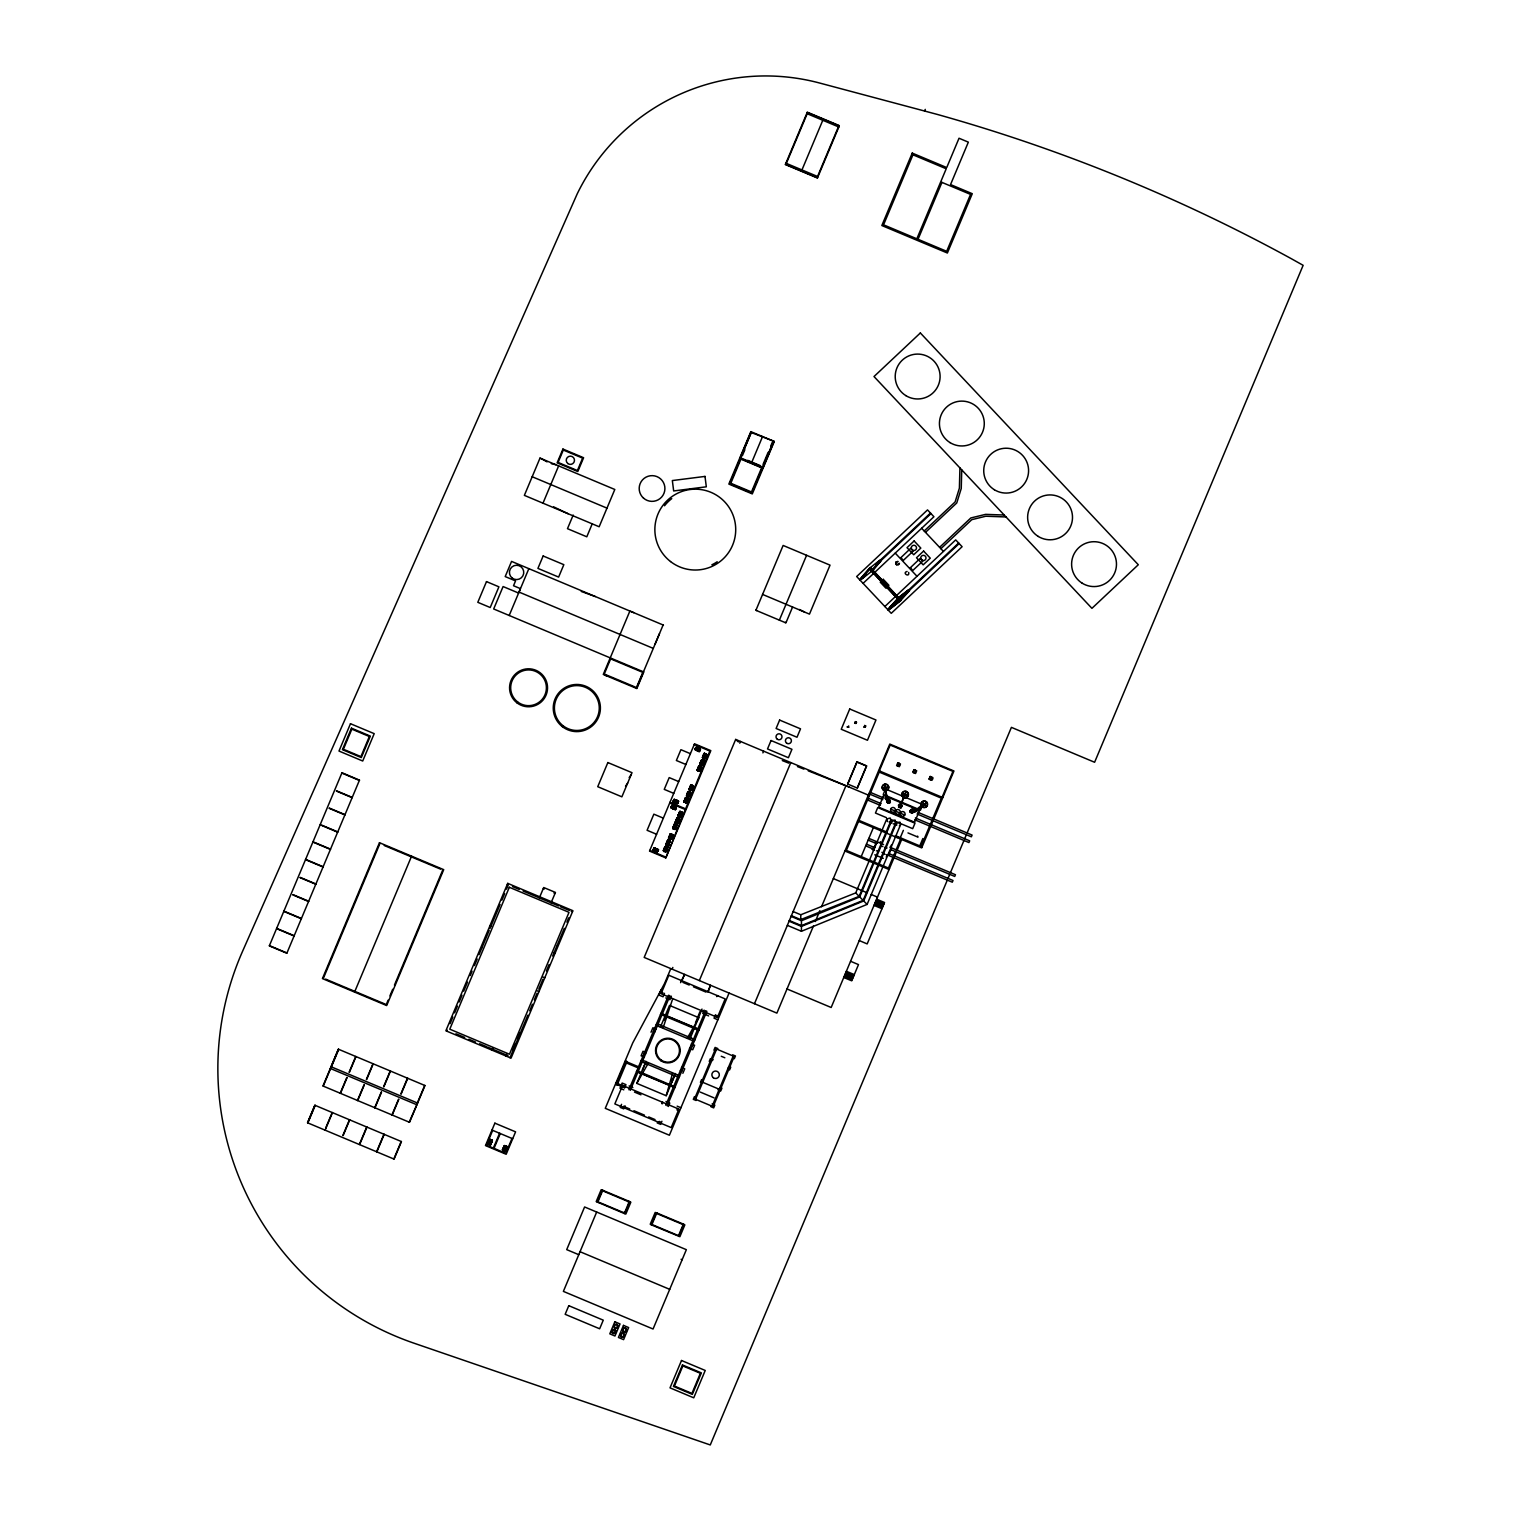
<?xml version="1.0" encoding="UTF-8"?>
<svg xmlns="http://www.w3.org/2000/svg" width="1521" height="1521" viewBox="0 0 1521 1521"><rect width="100%" height="100%" fill="white"/><g stroke="black" fill="none" stroke-linecap="round" stroke-linejoin="round"><path stroke-width="1.5" d="M489.591 1141.415C486.017 1142.613 494.534 1142.499 490.085 1143.507C485.389 1143.697 491.169 1144.077 488.906 1144.324M491.169 1143.697L488.317 1142.499M488.83 1144.096C489.439 1140.997 493.203 1139.99 491.397 1140.769M492.367 1140.446C486.34 1139.172 492.823 1144.134 490.028 1144.895M489.211 1144.553L488.754 1142.024M491.074 1139.742C486.264 1138.488 496.359 1143.317 489.097 1140.674M489.781 1144.495L490.77 1144.267M490.028 1141.244L491.036 1141.073L490.104 1141.472M490.104 1140.845L489.078 1140.921L490.028 1140.541M490.427 1140.294L491.454 1140.123L490.503 1140.522M492.024 1140.142C491.758 1141.872 488.412 1142.651 491.967 1141.796M490.503 1139.894L489.477 1139.97L490.427 1139.571M489.553 1139.571L492.329 1140.921M502.538 1150.047C501.55 1148.754 506.227 1150.637 504.44 1150.846M506.968 1146.568L506.037 1147.043C508.66 1143.963 499.458 1149.762 504.345 1147.937C510.828 1145.408 500.941 1153.412 505.162 1150.123M506.341 1148.165C500.162 1148.355 506.816 1147.918 505.752 1149.439M503.736 1147.195L506.873 1146.435M504.573 1146.587L504.611 1145.446L502.71 1150.218M505.39 1150.694L502.481 1149.667M504.288 1148.545L506.17 1148.488M505.961 1146.815L504.078 1145.845L506.93 1147.043L506.037 1146.492M658.08 850.543C655.722 853.566 651.71 848.3 655.627 848.395M654.752 848.129L653.517 850.752L654.562 849.25M654.905 851.228L656.273 850.201L653.441 849.022M654.867 851.152C654.144 848.756 661.388 850.03 656.635 849.65M655.893 851.703L656.901 851.494L655.893 851M657.243 851.152L655.741 848.699M655.836 851.551L656.292 850.049L656.996 850.923M657.966 849.421L658.194 850.429L655.741 849.402M653.365 849.155L657.224 850.6M653.84 848.053L658.27 850.41L657.813 849.498M658.593 849.973L657.585 850.049L658.517 849.669M666.179 851.608C670.761 845.562 661.008 852.996 664.297 851.266M664.221 850.961C663.802 849.345 664.886 848.452 666.046 849.764L665.571 851.893M667.776 847.786C660.19 848.889 669.145 843.965 666.369 848.585M664.62 850.087L666.597 850.334L665.59 850.562M664.867 846.836C666.882 848.737 664.297 849.726 666.046 848.984M665.361 851.798L663.289 850.486M665.418 848.186L666.445 848.034L665.495 848.414M665.818 847.235L666.844 847.064L665.894 847.463M668.746 845.334L667.776 845.638C670.59 845.524 663.308 844.839 667.244 843.661C670.533 840.847 666.084 847.102 668.898 844.858M666.997 845.41C664.886 843.547 668.67 842.425 666.635 842.862M666.597 842.71C673.48 843.395 667.472 836.759 666.046 845.011L668.194 840.314M667.073 841.988C671.464 840.676 668.67 846.741 667.396 841.208L667.795 842.159M667.016 841.835L667.966 840.238M668.67 845.106C669.734 843.642 666.654 842.748 667.472 842.216M672.643 836.17C666.825 835.124 676.389 834.173 670.951 837.615C664.259 838.851 677.358 838.584 668.537 837.976M672.016 837.425C667.605 837.558 670.685 835.485 670.856 838.147M671.445 839.022L669.354 835.999L672.187 837.272M669.392 841.816L669.259 840.828L667.149 845.467M671.693 836.303L672.586 835.77L669.791 834.972M670.837 834.763L670.362 833.85M670.419 838.927L671.445 838.774L670.495 839.174M670.818 837.976L669.335 836.075M673.214 808.963L675.59 809.514L674.335 807.442C668.232 808.545 673.442 805.541 675.039 808.24C669.335 809.001 679.165 806.377 675.476 806.738M671.978 834.345L671.236 835.124L672.985 834.82L672.054 835.276M673.518 808.887C669.525 807.708 673.442 803.354 672.776 808.64M672.548 805.408L671.636 805.769L672.624 805.541M671.617 836.075L671.141 835.124M673.537 805.864L672.586 806.168L673.613 806.092M672.738 808.488L672.814 808.012M673.043 801.358L677.796 803.354L675.742 800.807L673.081 801.966L674.678 799.4M673.632 828.717C674.621 829.953 671.845 825.789 676.256 825.618C678.974 826.854 672.035 823.184 676.256 825.447M673.48 826.74C676.769 828.089 675.343 829.173 673.48 826.245C675.59 823.07 678.499 829.991 673.48 826.169C681.142 828.375 670.799 824.667 675.628 826.644M672.985 805.636L674.487 806.967M673.366 800.73C677.016 798.088 681.313 804.647 673.974 801.51C674.735 802.213 678.119 799.685 677.644 801.605M670.837 807.518L675.552 809.571L673.879 808.45M673.917 802.08L678.195 802.156M676.085 827.576L674.316 824.192L677.092 824.857M674.564 806.586L672.605 806.016M674.944 801.586L675.343 799.628L674.297 802.537L674.792 799.685M675.02 827.443L673.157 826.968C676.313 828.907 676.218 829.325 674.031 827.766M674.278 824.268L677.13 825.466L674.354 824.116M678.138 823.089C670.856 821.321 683.347 823.45 675.229 822.043M671.712 805.465L675.514 806.986L675.989 808.564M675.343 801.13L674.202 801.073L675.324 800.959M675.609 829.04L674.525 828.926L675.362 829.439M677.263 822.081C672.548 819.743 681.598 821.511 678.385 820.37M674.887 802.556L678.195 802.404M677.111 822.12L675.609 821.34M678.271 819.382L676.408 819.268L678.385 819.667M677.834 819.192L679.336 819.99L677.054 817.918L679.735 819.116L676.826 818.222M677.796 803.354L675.894 803.107L676.845 802.803M677.111 822.994L678.138 822.842L677.187 823.241M677.187 822.614L676.18 822.69L677.111 822.291M677.548 822.215L678.86 821.34M677.586 821.663L677.51 821.967M677.529 801.263L678.518 801.054L677.016 800.426M677.644 800.978L676.636 801.054L677.567 800.654M676.883 818.089L679.735 819.268M680.781 816.758C678.1 817.423 679.031 813.868 678.005 815.427M678.271 820.047L679.659 819.42M678.708 819.192L679.735 819.039L678.784 819.42M680.077 816.929C684.013 812.328 677.073 817.499 679.83 816.53M680.21 816.986L681.18 815.275C686.579 811.32 675.419 813.792 680.191 814.8M681.256 811.853L679.126 816.53C684.279 812.404 676.978 810.256 680.628 814.629M679.678 814.229L680.686 814.077L679.754 814.457M680.838 816.625L677.929 815.579M680.077 813.279L682.035 813.526L681.047 813.754M680.153 812.879L679.126 812.955L680.077 812.575M686.922 798.905C684.051 795.882 690.135 798.202 686.598 799.685C682.625 800.027 686.085 801.757 683.823 801.681C690.401 797.822 685.762 800.768 686.142 801.605M685.134 800.35L686.446 797.707M685.61 800.331L685.268 798.335L688.31 798.829M687.112 801.282C683.766 800.94 687.796 805.046 685.249 800.654M685.572 800.179L686.484 799.799M686.37 797.555L685.458 797.631M687.511 800.73L684.64 799.609M686.37 798.259L687.397 798.107L686.446 798.487M689.279 796.358L688.329 796.681C688.272 797.08 685.268 793.696 690.078 794.551C689.165 796.11 686.484 794.856 687.739 792.346C690.249 789.969 692.055 796.472 687.568 792.631L688.576 792.631L687.625 793.011M689.374 795.939C683.651 795.654 691.751 795.692 687.948 794.608M687.91 799.381L685.039 798.658M688.424 795.521C684.222 791.49 693.481 794.665 688.576 792.878M687.568 792.859C686.808 789.684 694.298 794.513 687.967 791.681L690.572 793.068M688.5 793.106L690.078 794.456M687.72 795.179L689.165 796.072M691.884 790.274C686.332 787.498 692.036 791.243 691.694 788.505C695.211 788.429 688.975 787.707 690.496 788.848L691.447 788.543M691.333 788.239L689.488 788.068M691.846 787.175L691.618 786.167C691.428 788.6 690.021 786.642 690.382 785.939C693.671 786.224 694.831 787.479 690.344 785.996M692.568 785.463L691.694 785.996C690.838 784.646 692.093 785.444 692.606 786.319M689.888 787.346L693.196 787.194M691.808 788.22L691.846 787.593M696.029 749.473C693.538 747.933 699.755 745.632 698.652 751.241M696.504 750.404L695.249 748.446M700.44 749.416L695.705 747.343C706.923 748.351 691.485 751.013 700.04 750.366M700.363 769.721C702.379 767.154 697.359 772.117 697.245 769.664C699.527 771.413 702.265 770.158 697.15 769.797M695.477 748.123C696.675 750.043 702.702 753.047 695.306 748.294M700.763 768.77C701.732 762.268 695.572 770.367 699.964 771.071M697.683 750.747L698.709 750.594L697.759 750.994M697.759 750.366L696.751 750.442L697.702 750.043M698.025 770.501L699.033 770.348L698.101 770.729M698.424 769.55L699.375 769.949M698.728 767.763L698.842 766.641L700.23 767.497L699.299 767.877M697.93 747.914L700.344 749.549M701.561 767.249L698.709 766.052M699.223 767.649L698.747 766.698M699.622 766.698L700.63 766.546L699.698 766.926M702.531 764.797L701.58 765.101C704.28 764.911 697.15 764.398 701.01 762.972C700.991 758.142 706.124 764.226 700.42 762.002C702.607 764.911 704.508 761.888 702.721 762.097L703.729 761.945M700.801 764.873C699.337 763.257 700.687 761.812 702.341 762.325C704.394 764.759 698.633 764.873 702.683 764.322M702.702 762.42C698.766 759.835 703.843 762.04 704.128 760.975M698.291 767.078L701.162 768.2L699.622 767.097M704.622 757.363C709.813 754.758 700.401 759.359 703.348 757.116C706.086 757.743 703.767 758.675 704.698 757.686M704.28 757.838L702.835 756.279L706.447 755.386L703.596 754.435L706.428 755.633M702.797 756.336L705.63 757.534C702.018 753.675 703.463 756.355 706.333 755.842M702.702 758.066L703.52 754.663M704.185 757.629L702.721 756.488M705.858 754.739C702.227 752.001 706.961 755.177 706.447 755.386M705.06 756.659C702.645 754.682 708.159 753.579 705.82 754.511M801.434 931.27L801.453 926.403L863.7 900.964L896.42 822.975L899.881 822.081L900.565 824.724L867.122 904.406L801.434 931.27L787.346 925.357M801.453 925.605L801.472 920.737L859.707 896.934L891.591 820.96L895.051 820.047L895.736 822.69L863.129 900.394L801.453 925.605L789.361 920.528M882.883 846.417L881.534 846.417M885.07 787.688L885.792 787.688M900.033 764.588C893.055 768.599 901.972 761.527 898.398 763.409M901.04 804.381C894.348 803.183 903.132 813.013 900.793 804.324M901.649 804.438L899.481 806.073L900.603 806.948C901.383 799.133 900.774 808.697 899.71 805.769M900.793 804.571L902.01 805.769L901.192 807.708M904.691 794.57L905.641 794.437M905.565 794.57L904.615 794.437M800.73 919.616L800.768 914.767L855.734 892.903L886.762 818.925L890.222 818.032L890.907 820.675L859.137 896.363L800.73 919.616L791.395 915.699M900.736 557.789L910.718 548.301L913.284 551.02L903.303 560.412L901.231 557.979M910.204 567.865L920.205 558.378L922.772 561.116L912.771 570.508L910.718 568.055M885.26 797.955C887.656 798.24 884.69 799.19 890.336 802.232C890.279 795.616 882.883 802.841 889.405 803.145M888.53 803.259C884.709 799.381 891.154 801.434 887.465 800.787M889.082 800.921L889.177 802.213L887.504 802.442M888.207 802.023L889.861 801.111L888.435 799.209M959.922 467.917L959.39 488.165L955.112 501.949L924.217 530.981M961.728 469.856L961.253 488.469L956.747 502.976L925.509 532.35M672.301 1078.313L671.807 1082.344L675.324 1073.522M506.588 1147.842L503.736 1146.644M677.606 819.268C679.184 821.321 674.487 818.678 676.598 821.017M698.519 766.774C697.074 767.953 699.698 769.094 699.47 767.173M885.792 847.862L887.047 847.958M488.26 1144.153L490.104 1139.343M490.18 1144.952L492.158 1140.218M502.862 1150.275L503.375 1149.439M503.812 1150.675L505.713 1149.192M504.04 1150.675L505.162 1148.013L504.231 1148.393M504.858 1147.766L505.656 1145.864L504.801 1146.929L506.132 1148.412M504.763 1151.074L506.759 1146.321L504.611 1151.017M653.346 850.733L654.391 847.824M656.216 851.931L657.604 849.345M657.414 851.342L657.167 852.33L658.213 849.421L657.547 851.399M671.464 807.138L671.217 808.145L672.415 805.293L671.617 807.195M673.138 806.814L672.168 808.545L673.214 805.636L672.7 807.708M675.837 806.833C677.663 809.666 672.415 804.172 673.138 808.944L674.316 806.092L673.765 807.993M663.669 851.095L665.514 846.284M675.267 802.936L676.446 800.084M674.088 809.343L674.887 807.442M675.115 802.879L676.313 800.027M676.864 800.483L676.218 803.335L676.218 801.928M664.62 851.494L665.59 849.783L664.696 850.315M675.818 808.735L675.039 809.742L675.685 806.89M676.845 802.385L677.263 800.426L676.731 802.499M665.266 849.536L666.464 846.684M675.438 808.811L676.085 806.833L675.685 808.792M668.917 838.603L670.761 833.793M666.578 850.258L667.415 847.083M668.917 840.638L668.803 841.721L670.21 841.227M669.867 839.003L671.864 834.249M669.943 841.056L667.947 845.809L670.096 841.113M671.712 834.192L669.715 838.946M674.83 826.188L673.138 828.717L673.328 826.797M670.818 839.402L672.814 834.649M673.309 828.698L674.906 823.888L672.985 828.679M672.662 834.592L670.666 839.345M674.012 829.097L675.856 824.287M675.59 822.671L677.434 817.861M675.457 822.595L677.586 817.918M675.134 829.515L676.826 824.686M676.56 823.07L677.986 820.618M680.153 811.377L678.157 816.131L680.305 811.454M695.477 749.016L695.23 750.024L696.409 747.172L695.61 749.073M677.51 823.469L679.507 818.716L677.358 823.412M696.181 750.423L697.15 748.693L699.109 749.644M697.226 747.514L696.314 749.302M680.819 816.302L682.073 812.176L682.016 813.431M684.222 802.137L686.199 797.384L684.07 802.08M697.778 747.971L697.131 750.823L698.177 747.914L697.778 749.872M685.172 802.537L687.15 797.784L685.325 802.556M686.751 796.11L688.595 791.3M698.728 749.264L698.082 751.222L699.28 748.37L698.88 749.321M686.123 802.936L687.967 798.126M687.701 796.51L688.747 793.601L690.401 793.106M689.45 789.627L691.066 784.817M686.712 802.251L685.8 802.708L688.119 798.183M699.033 751.621L700.23 748.769M689.545 791.7L688.747 794.608M690.648 786.794L691.314 784.817M698.88 751.564L700.078 748.712M688.652 796.909L689.697 794M690.42 790.026L692.397 785.292L690.192 789.931M689.85 794.057L690.496 792.099M691.371 790.445L693.215 785.616L691.599 790.445M697.455 770.577L699.299 765.747L697.321 770.501M698.405 770.976L700.401 766.223L698.272 770.9M700.63 762.572L700.002 764.531L701.922 759.74L700.782 762.648M699.375 771.375L701.162 768.2M700.953 764.93L703.139 760.424M700.021 769.417L700.687 767.383L700.953 768.447M702.151 761.07L701.029 763.751L703.101 760.348M701.162 767.82L701.219 766.546M704.546 753.256L702.55 758.009M702.93 763.77L701.903 765.329L702.55 762.477M703.653 758.466L705.497 753.655L704.052 757.515M702.417 764.493L703.748 760.519M702.322 757.439L705.079 758.751L706.466 754.055L705.041 756.583M909.843 810.902C914.577 805.427 914.558 816.796 909.843 811.339C910.052 809.077 919.882 810.94 915.319 811.263C914.729 810.541 915.908 809.59 916.46 810.37M912.163 811.396C909.805 813.184 911.25 807.537 913.437 809.704M913.056 811.777L911.859 810.617L912.999 811.492M899.652 805.693L900.337 804.077M612.088 1330.761L614.066 1333.328L615.302 1330.343M886.762 818.925L887.465 821.568M891.591 820.96L891.876 823.184M896.42 822.975L896.706 825.219M663.156 1027.702L672.548 999.202M646.026 1061.392L636.805 1083.37L666.198 1095.709L672.567 1073.408M503.679 1146.796L505.067 1147.88M505.181 1148.545L506.113 1148.944L503.28 1147.747L505.238 1148.412M655.855 851.247L653.954 850.429M674.164 807.366L673.1 807.423L675.115 808.012M673.727 808.64L671.826 807.841M676.027 808.488L674.107 807.765M666.997 849.612L664.088 848.566M668.422 840.885L670.324 841.683M668.118 844.288L666.217 843.49M667.472 840.486L669.373 841.284L667.415 840.638M675.571 829.192L672.909 828.641M681.028 815.085L680.609 816.055M686.751 802.556L683.842 801.51M681.978 812.176L681.655 813.127M689.07 794.608L688.424 793.62M685.8 801.928L684.602 802.08L686.503 802.004M690.059 789.722L689.089 789.019M691.275 786.395L693.12 787.346M690.078 794.627L687.169 793.582M689.545 787.916L692.397 789.095M702.93 763.998L700.021 762.953M699.793 768.846L701.124 767.744M704.489 754.986L703.596 754.967M701.922 763.751L702.854 763.618M701.751 759.701L704.052 761.299L702.17 760.5M701.999 1009.069L689.831 1039.394M708.159 991.749L710.478 985.247L707.835 991.863M689.393 1038.216L693.785 1027.169M695.534 1022.758L699.926 1011.731M285.035 911.916L283.819 911.402M359.507 780.083L286.842 953.249L269.312 945.891L341.978 772.725L359.469 780.159M541.039 458.524L547.066 461.871M323.422 978.193L379.87 843.661M555.792 464.723L551.286 463.639M562.941 449.056L557.123 462.84L577.809 471.529L583.608 457.726L562.903 449.037M542.978 503.204L558.625 465.901M509.193 615.492L528.852 568.645M354.564 992.072L411.583 856.171M314.885 1105.254L307.527 1122.783L394.11 1159.116L401.449 1141.587L314.885 1105.254L307.603 1122.821M338.403 1049.205L322.965 1085.994L409.548 1122.308L424.986 1085.538L338.403 1049.205L331.122 1066.772L417.629 1103.067M323.251 1086.108L330.608 1068.579M307.869 1122.935L315.227 1105.406M331.388 1066.886L338.746 1049.357M568.074 513.718L553.625 506.854M573.189 515.068L567.485 528.681L586.802 536.799L592.22 523.851M340.21 1093.219L346.807 1077.533M325.608 1128.221L332.186 1112.535M340.495 1093.333L347.073 1077.648M349.127 1072.172L355.724 1056.487M325.133 1130.141L325.646 1128.924M325.893 1128.335L332.472 1112.65M349.412 1072.286L355.99 1056.601M388.121 1000.191L386.277 1004.563L325.589 979.106M389.908 995.913L392.703 989.258M394.452 985.095L442.725 870.05M357.454 1100.463L364.051 1084.777M342.852 1135.465L349.45 1119.76M357.739 1100.577L364.318 1084.891M366.371 1079.416L372.968 1063.711M343.138 1135.579L349.716 1119.874M366.656 1079.53L373.234 1063.825M374.717 1107.706L381.296 1092.002M359.355 1144.495L359.85 1143.279M360.097 1142.689L366.694 1127.004M374.984 1107.82L381.562 1092.116M383.634 1086.64L390.213 1070.955M360.382 1142.803L366.96 1127.118M383.9 1086.755L390.479 1071.069M595.357 596.555L581.269 591.46M785.901 164.458L807.632 112.649M391.962 1114.931L398.54 1099.246M376.6 1151.739L377.113 1150.484M377.341 1149.933L383.938 1134.248M392.228 1115.045L398.825 1099.36M400.879 1093.884L407.457 1078.199M376.866 1151.853L384.205 1134.362M401.145 1093.998L407.742 1078.313M801.396 171.284L823.355 118.923M446.889 1031.219L447.326 1030.192M450.064 1023.69L452.84 1017.074M454.608 1012.834L457.422 1006.161M459.171 1001.978L462.004 995.228M463.715 991.141L467.498 982.129M470.255 975.569L472.08 971.197M474.438 965.569L477.195 959.029M479.02 954.656L481.777 948.115M481.929 947.754L489.211 930.396M490.009 928.475L500.086 904.482M501.911 900.109L504.668 893.568M506.493 889.196L508.318 884.842L507.292 884.404M393.825 1159.002L401.183 1141.472M409.206 1122.175L416.83 1104.759L330.323 1068.464M417.343 1102.953L424.701 1085.424M629.884 611.043L603.286 674.449L636.843 688.538L643.801 671.978L493.679 608.97L503.09 586.555L518.604 593.057M630.949 611.48L633.706 612.64M604.636 675.02L607.411 676.18M817.1 177.558L838.851 125.749M539.366 897.865L543.719 887.523L555.45 892.428L551.096 902.79M636.5 688.386L663.118 624.979M739.928 458.391L751.146 431.679M740.309 458.391L751.393 431.945M492.082 1050.193L492.804 1048.463M751.241 432.61L729.814 483.678L751.887 492.937L773.314 441.889M742.343 455.73L744.891 449.703M751.393 463.202L762.591 436.489M505.885 1055.973L506.607 1054.243M512.9 1050.041L515.638 1043.539M517.444 1039.204L520.182 1032.702M510.01 1057.722L527.863 1015.172M529.707 1010.8L532.445 1004.24M534.289 999.886L537.046 993.327M538.776 989.163L542.921 979.315M546.419 970.949L549.1 964.561M552.674 956.044L556.876 946.043M557.142 945.397L564.291 928.361M566.896 922.163L568.721 917.828M625.53 786.205L627.679 783.03M629.162 777.573L631.291 774.417M763.048 464.418L768.105 452.345M770.653 446.299L772.326 442.288M762.591 467.746L773.676 441.299M773.98 441.432L762.839 468.012L739.986 458.258M492.69 1130.35L486.454 1145.18L493.355 1148.089L499.572 1133.259M924.578 111.014L925.262 109.379M500.276 1133.544L494.04 1148.374L505.771 1153.298L511.988 1138.468M756.602 610.586L756.203 609.617M665.799 857.901L710.82 750.633L694.546 743.807L649.524 851.076L665.799 857.901L685.287 809.533L669.696 802.993M779.36 620.15L806.586 555.298M868.358 795.122L735.67 739.434L644.182 957.431L776.889 1013.119L813.469 925.909M785.235 622.602L786.205 622.203M792.574 607.031L785.92 622.888L755.918 610.301L783.125 545.45L830.029 565.147L809.476 614.123L762.572 594.426M739.776 743.18L740.499 741.449M804.476 612.012L799.457 609.503M617.241 1084.663L626.804 1061.886M661.084 989.867L658.916 995.038L663.042 996.787L664.487 993.327M670.818 968.592L664.62 983.365L632.736 1042.912L605.282 1108.334L669.392 1135.236L729.072 993.042M672.13 969.143L672.852 967.432M762.896 752.876L763.618 751.146M623.952 1086.051L623.382 1087.439L621.994 1086.85M624.523 1088.123L625.968 1084.663L622.165 1083.066L619.998 1088.237L623.8 1089.835M651.007 1032.246L652.889 1027.759L656.102 1029.109M621.576 1104.322L620.264 1107.421L623.724 1108.866L625.017 1105.767M628.895 1089.758L668.556 995.247L669.943 995.818L630.283 1090.329M622.945 1107.326L623.382 1106.299L629.713 1108.961M671.388 996.217L669.943 999.677L665.799 997.928M660.437 1027.074L669.525 1005.419L698.919 1017.739L687.454 1037.911M680.762 981.501L681.199 980.456M597.183 1202.141L602.259 1190.068L629.846 1201.647L624.789 1213.72L596.213 1201.571L601.156 1189.764L602.202 1190.202M598.228 1202.579L597.62 1201.096M603.286 1190.506L601.822 1191.095M596.669 1212.047L563.378 1291.386L653.06 1329.012L686.351 1249.673L584.596 1206.971L566.706 1249.635L578.779 1254.692M699.337 980.57L790.806 762.572M661.92 1103.6L662.491 1102.231M662.281 1103.752L662.871 1102.383M666.198 1095.709L675.419 1073.731M704.109 1010.096L702.721 1013.423L708.653 1015.914M658.821 1122.384L659.258 1121.357M665.818 1105.235L705.478 1010.724L706.847 1011.313L667.187 1105.824M659.848 1122.821L660.285 1121.795M661.92 1121.262L660.627 1124.361L657.167 1122.916M668.327 1106.489L669.772 1103.048L665.97 1101.451M623.743 1213.283L624.18 1212.256M628.382 1202.236L628.819 1201.21M682.853 1073.294L684.735 1068.826L681.522 1067.457M717.075 995.514L716.638 996.559L718.121 995.951M715.497 1014.735L714.052 1018.176L717.855 1019.773M677.548 1108.543L676.978 1109.931L678.366 1110.501M716.068 1016.788L716.638 1015.42L718.026 1015.99M848.015 727L848.68 725.916M694.47 1096.584L693.31 1099.341L696.067 1100.501M700.44 1082.363L701.599 1079.606M709.242 1061.392L710.402 1058.635L713.159 1059.795M713.938 1050.193L715.098 1047.418L717.855 1048.577M695.572 1099.265L716.638 1049.091M855.41 723.236L855.962 721.943M678.803 1236.383L683.861 1224.31L656.273 1212.731L651.216 1224.804L679.887 1236.687L684.849 1224.88L683.804 1224.443M652.243 1225.242L651.634 1223.778M657.3 1213.169L655.836 1213.777M864.669 727.133L865.221 725.821M754.473 1003.708L845.942 785.711M712.132 1106.223L733.198 1056.03M847.843 783.904L857.007 762.059L866.457 766.014L857.274 787.859M721.943 1088.142L720.783 1090.899L718.026 1089.758M729.586 1069.928L730.745 1067.172M734.301 1058.73L735.442 1055.973L732.685 1054.813M682.834 1223.873L683.442 1225.356M815.313 921.555L819.876 910.661M821.53 906.725L889.785 744.073L953.952 770.995L933.799 819.001L932.772 818.545L941.328 798.145L879.252 772.098M879.328 770.919L890.184 745.043L952.964 771.394L942.107 797.251M858.547 821.416L846.379 850.391L889.5 868.491M879.67 771.052L858.985 820.389L886.838 832.063M861.209 856.608L873.377 827.633M879.937 830.39L880.374 829.363M873.339 847.862L874.271 848.68M873.187 849.745L875.316 844.668M880.317 841.664L881.229 843.927M878.663 850.885L876.457 850.847M898.588 807.005L900.964 807.537L902.01 805.769M899.672 804.4L901.04 804.647M914.596 770.215L913.265 771.375L914.178 772.953L916.326 770.938L914.102 770.006L915.832 770.729M899.576 806.795L905.071 794.057L900.261 807.081M899.881 806.548L901.021 803.81M899.881 807.024L901.212 803.868M903.854 797.555L906.383 791.528M881.895 852.311L885.165 854.498M886.268 857.141L886.933 855.543M890.641 846.741L891.306 845.144M888.625 855.144L891.534 848.243M897.181 837.634L897.618 836.588M900.299 837.672L903.379 830.333M888.473 868.054L892.979 857.312M893.702 855.582L895.394 851.551M896.116 849.821L900.622 839.079M894.006 857.749L831.169 1007.491L787.022 988.973M894.728 856.019L896.42 851.988M897.162 850.258L901.668 839.516M930.814 777.022C937.544 781.471 923.456 779.398 932.05 777.535M907.98 832.919L917.981 837.12L917.581 836.132M919.787 845.847L922.867 838.508M921.061 846.437L929.635 826.036L930.662 826.492L921.669 847.9L857.502 820.979M932.05 820.275L930.358 824.306L931.384 824.762L933.076 820.732L917.068 813.982M947.317 880.108L710.269 1444.95L413.028 1342.853A290.397 290.397 0 0 1 242.619 951.176L577.2 193.889A209.499 209.499 0 0 1 819.629 83.028L937.221 114.398A1679.431 1679.431 0 0 1 1291.329 258.703L1303.136 265.319L1094.607 762.268L1011.408 727.361L967.09 832.976M948.039 878.378L949.731 874.347M950.454 872.617L963.953 840.467M964.675 838.736L966.367 834.706M642.413 1070.004L645.303 1063.483M664.468 1020.021L667.358 1013.499M681.731 980.912L684.621 974.391L680.59 982.661M896.268 561.876L898.093 561.458L895.964 562.257L896.572 564.842L899.424 563.302L899.139 564.234M895.964 562.257L895.736 563.664M490.656 1142.29L491.359 1142.993L488.697 1141.625M698.995 750.1L697.15 749.492M672.586 806.016L671.636 805.617M671.236 806.567L673.214 807.214M701.238 760.424L702.702 760.101M656.654 849.326L656.064 851.874M656.254 850.277L658.194 851L657.167 850.752M504.611 1150.142L505.143 1151.017L502.538 1149.515M506.512 1147.994L504.744 1146.986M687.169 799.133L687.701 800.027L686.047 799.457M678.328 814.61L681.009 815.978L678.404 814.476M681.503 812.404L682.207 813.127L679.526 811.758M669.316 841.436L670.267 841.835M669.069 844.687L666.274 843.337M884.88 847.501L884.519 847.387M910.49 812.48L913.094 811.339M636.805 1083.37L648.269 1063.217M890.907 820.675L889.12 822.024M895.736 822.69L893.359 824.04M900.565 824.724L899.348 825.922M696.029 750.366L697.379 747.572M704.698 753.313L704.147 754.207M702.93 760.177L702.531 761.127M704.527 758.846L705.801 756.013L703.52 754.815M675.286 806.491L675.115 808.735M703.615 761.641L703.9 760.576M673.936 809.286L674.487 808.392M702.531 764.379L703.501 761.527M701.523 766.793L700.325 768.447L701.352 766.622M700.554 768.523L699.223 771.299M689.716 788.619L689.146 789.399L691.447 784.893M686.598 796.053L688.747 791.357M653.193 850.676L654.144 848.851M689.697 791.757L688.69 794.856M687.549 796.453L688.5 794.608M691.218 790.369L692.283 789.323M690.648 792.156L689.298 795.958M688.5 796.852L689.602 795.008M676.408 823.013L678.537 818.317L677.472 821.283M674.621 828.394L676.008 824.344L674.659 828.146M670.913 833.85L668.765 838.527M674.411 828.165L674.259 829.097M676.959 824.743L674.887 829.477M665.666 846.36L663.517 851.038M665.666 849.593L666.616 846.76M667.377 848.357L664.468 851.437M666.616 848.984L667.567 847.159M488.127 1144.096L490.256 1139.4M491.207 1139.799L489.078 1144.495M696.827 748.465L696.01 749.016L697.455 748.883M698.5 768.656L698.9 768.124M681.617 814.4L679.165 815.142L680.286 815.028M680.343 815.199L681.237 815.655M655.608 849.06L656.616 848.87L655.114 848.224M672.985 827.728L675.533 829.268M907.638 592.544L906.611 591.441L897.941 598.057L890.26 606.822L891.287 607.906L901.04 600.263L870.297 567.561L862.065 576.839L863.091 577.923L872.313 570.812L879.442 562.561L878.435 561.458M871.78 571.326L879.994 562.048L878.967 560.945L869.746 568.074L862.616 576.326L863.643 577.41M890.812 606.309L891.838 607.392L900.508 600.776L908.189 592.03L907.162 590.928L897.39 598.571M698.386 748.807L699.508 748.693L698.557 749.073M692.302 786.737L690.515 785.844M655.152 850.087L656.273 849.973L655.342 850.353M885.013 787.098L887.294 799.076L885.165 787.06M869.461 568.873L899.71 601.023M870.563 567.846L900.793 599.996M868.947 570.375L860.715 578.113L861.742 579.216L866.799 574.444M875.259 564.443L880.336 559.671L881.362 560.755L871.552 569.995M859.612 579.672L860.962 578.398M880.583 559.937L930.472 513.052M860.125 580.223L861.475 578.931M881.096 560.489L930.966 513.604M863.072 583.361L933.913 516.741L927.525 509.915L856.665 576.535L891.249 613.324L962.109 546.704L955.701 539.898L884.842 606.518M939.598 547.332L970.835 517.958L985.608 514.364L1004.202 515.03M940.872 548.701L971.767 519.669L985.798 516.227L1006.008 516.95M887.789 609.655L958.648 543.035M888.302 610.206L959.162 543.567M921.612 806.282L926.802 802.328M924.768 804.362C901.135 823.355 925.148 800.502 924.293 804.723M701.827 760.728L701.599 759.72L702.056 760.614M697.55 747.743L695.858 750.176M700.401 748.94L699.641 750.918M699.831 749.72L699.109 750.423L700.059 750.043M704.869 753.484L703.196 755.918M705.06 755.861L704.147 756.317L705.098 756.013M700.63 764.702L701.2 763.048L702.854 764.15M698.5 769.778L699.774 768.295M699.451 770.177L700.344 768.39M699.052 771.128L699.774 769.417M691.618 785.064L690.097 788.677M692.245 787.346L693.12 786.813L691.789 788.144M673.993 802.308L675.267 800.826M676.617 800.255L675.856 802.232M676.541 801.415L675.343 801.757L676.065 801.035M688.652 794.78L687.929 796.51M687.378 796.282L688.1 794.551M688.291 798.354L686.751 801.985M675.438 806.662L673.765 809.115M687.169 800.027L687.72 799.133M681.104 811.777L680.552 812.556L681.465 812.081M678.879 815.427L677.986 815.959L678.955 815.655M677.758 818.089L677.035 819.819M679.906 816.758L681.427 813.127M676.807 819.8L676.389 820.77M677.948 820.465L676.256 819.819M675.286 822.424L676.008 820.713M674.906 825.998L675.628 824.287M671.084 834.021L670.362 835.751M669.563 836.645L670.115 835.732M668.594 838.356L669.316 836.645M670.875 837.349L669.943 837.805L670.894 837.501M654.714 848.072L653.022 850.505M654.867 850.372L653.992 850.904L654.943 850.6M666.825 845.239L668.346 841.607M667.738 847.33L667.016 849.041M665.247 851.665L665.97 849.954M492.329 1140.389L491.606 1142.1M489.268 1142.518L488.355 1142.974L489.306 1142.67M489.952 1141.682L490.58 1141.891M491.378 1142.1L490.979 1143.051M489.857 1144.724L490.58 1143.012M612.697 1329.981L614.959 1330M887.751 800.293L889.462 800.027M702.227 763.409L700.249 762.648M690.8 789.095L689.089 789.247M674.64 800.597L673.366 800.807M689.374 794.019L688.233 794.437L688.747 793.582M686.294 798.696L685.039 798.905M672.833 805.693L673.366 806.586L671.236 806.814M685.096 801.567L683.842 801.757M675.362 807.803L671.483 806.244M670.913 835.2L671.464 836.075L669.335 836.303M665.342 848.623L664.088 848.813M905.622 794.304L905.299 794.913M898.436 564.899L896.192 564.519M703.596 757.477L703.9 758.466L703.52 757.515M674.012 808.354L674.316 809.343M678.632 814.267L678.955 815.237M654.638 849.212L654.962 848.3M657.49 850.41L657.794 851.38L657.414 850.448M664.392 848.224L664.715 849.193M489.002 1141.282L489.306 1142.252M504.934 1146.853L505.238 1147.823M505.885 1147.252L506.208 1148.222M504.687 1150.104L505.01 1151.074M885.659 797.574L890.108 802.613M696.599 748.123L697.607 747.895M695.249 748.674L696.257 748.446M695.8 750.043L696.808 749.796M699.451 749.321L700.459 749.093M703.919 753.865L704.926 753.636M704.508 755.291L706.2 755.937M703.12 755.785L704.128 755.538M704.299 758.637L705.231 758.238M701.219 760.348L702.113 759.892M701.77 761.698L702.778 761.451M701.371 762.648L702.379 762.401M700.021 763.2L701.01 762.972M700.573 764.55L701.58 764.322M700.592 767.173L701.599 766.945M698.823 768.599L699.831 768.447M698.995 770.976L699.983 770.748M690.686 785.444L691.694 785.197M690.287 786.395L691.275 786.167M689.488 788.296L690.477 788.068M690.04 789.646L691.998 789.817M687.169 793.81L688.176 793.582M687.321 796.129L688.329 795.882M675.685 800.654L676.674 800.407M686.998 799.057L685.268 798.335M687.34 798.753L688.348 798.506M676.237 802.004L677.948 802.727M686.541 800.654L687.549 800.407M673.708 808.963L674.716 808.716M675.058 808.412L676.065 808.164M679.526 812.005L682.454 812.651M681.484 812.157L679.773 811.434M678.328 814.857L679.336 814.629M681.256 815.503L679.526 814.705M676.826 818.469L677.815 818.241M676.427 819.42L677.415 819.192M676.027 820.37L677.016 820.142M675.21 822.291L676.218 822.043M675.248 824.914L676.237 824.667M676.199 825.314L677.206 825.066M674.83 825.865L675.837 825.618M674.43 826.816L675.438 826.568M672.681 828.318L673.689 828.07M670.134 834.402L671.141 834.173M669.734 835.352L670.742 835.124M670.286 836.702L672.244 836.873M668.936 837.272L669.943 837.025M668.537 838.223L669.544 837.976M667.415 840.885L668.422 840.638M667.966 842.235L668.974 841.988M669.316 841.683L670.343 841.512M667.567 843.185L668.575 842.938M666.217 843.737L667.225 843.49M666.768 845.087L667.776 844.858M668.118 844.535L669.126 844.288M653.365 849.402L654.372 849.174M652.965 850.353L653.973 850.125M666.787 847.71L667.795 847.463M657.186 851L658.194 850.771M667.016 849.459L666.369 850.011M665.19 851.513L666.198 851.285M488.716 1141.948L491.606 1142.518M490.637 1142.043L488.925 1141.32M490.998 1141.72L492.005 1141.491M490.199 1143.621L491.207 1143.393M503.679 1147.043L504.687 1146.796M506.588 1147.595L503.907 1146.473M502.481 1149.895L503.489 1149.667M504.44 1150.066L502.71 1149.344M505.39 1150.541L503.66 1149.743M704.071 756.507L704.299 757.515L703.919 756.564M697.474 769.569L697.702 770.577L697.321 769.626M690.819 788.087L691.047 789.076L690.667 788.144M688.899 792.65L689.146 793.658L688.747 792.707M679.126 813.279L679.355 814.286L678.974 813.355M676.56 822.062L676.788 823.07L676.408 822.12M675.381 827.538L675.609 828.546L675.229 827.595M669.867 837.995L670.115 839.003L669.715 838.052M663.669 850.106L663.897 851.095L663.517 850.163M489.477 1140.294L489.705 1141.301L489.325 1140.351M488.279 1143.165L488.507 1144.153L488.127 1143.222M882.161 787.84L888.701 787.003M907.086 571.459C901.554 572.885 909.881 578.037 908.683 572.447M910.851 809.552L912.638 809.362M911.231 810.446L916.155 810.142M910.794 811.016L916.612 810.712M909.843 811.339L916.612 810.902M909.957 811.777L916.555 811.092M911.231 811.796L916.174 811.492M910.185 812.157L911.801 812.632M911.288 812.803L913.075 812.632M701.352 763.979L701.732 763.048M668.746 841.664L667.947 843.585M667.624 844.535L666.445 843.166M699.66 751.241L694.907 749.245L699.603 751.393M703.938 753.636L706.847 754.682M703.12 755.538L705.972 756.736L703.196 755.386M698.69 766.128L701.523 767.325M697.873 768.029L700.782 769.075M697.474 768.999L700.325 770.177M700.382 770.044L697.55 768.846M697.074 769.949L699.926 771.147M690.686 785.197L693.519 786.395M693.595 786.243L690.743 785.045M689.888 787.098L692.796 788.144M689.85 789.57L689.317 788.696L691.998 790.064M685.439 797.707L688.272 798.905M687.948 799.704L685.096 798.506M684.241 800.559L687.15 801.605M673.765 799.609L678.518 801.605M678.594 801.453L673.841 799.457M672.966 801.51L677.72 803.506M682.435 812.803L679.602 811.606M679.126 812.708L682.035 813.754M678.727 813.659L681.579 814.857M681.636 814.705L678.803 813.526M676.427 819.192L679.26 820.37M679.336 820.237L676.484 819.039M676.027 820.142L677.016 820.389M676.978 820.541L678.936 821.188M675.628 821.093L678.537 822.139M670.134 834.154L673.043 835.2M669.734 835.124L672.586 836.303M670.096 836.626L669.563 835.751L672.244 837.12M668.936 837.025L671.845 838.071M667.168 843.889L669.126 844.535M664.487 847.615L667.396 848.661M663.688 849.517L666.54 850.714M666.597 850.562L663.745 849.383M653.764 848.205L656.673 849.25M489.496 1139.723L492.405 1140.769M491.587 1142.67L488.754 1141.472M488.279 1142.575L491.131 1143.773M487.88 1143.545L490.732 1144.724M490.789 1144.591L487.956 1143.393M782.326 760.576L788.791 763.143M797.441 766.565L803.925 769.132M808.24 770.843L849.269 787.098M807.195 112.459L839.288 125.92L817.423 178.014L785.349 164.553L807.309 112.193L838.908 125.444L838.832 127.004L806.757 113.543M785.92 163.203L817.994 176.664M785.463 164.268L817.538 177.729M750.861 432.382L773.695 441.147M747.724 460.35L760.139 465.559M740.214 457.707L763.124 467.327M532.179 476.738L606.974 508.128M663.46 625.131L511.569 561.401L505.2 576.573L515.543 580.908L513.528 585.737L520.448 588.646M659.487 633.611L655.152 643.953M520.277 589.102L518.813 592.544M519.022 592.068L653.289 648.402M878.644 770.615L942.792 797.555M902.086 793.221L908.17 795.787M870.677 792.498L883.511 797.898M917.79 812.252L972.09 835.067L971.368 836.797L933.076 820.732M869.08 793.411L870.126 793.848M869.955 794.228L882.807 799.609M867.997 795.996L869.042 796.415M868.263 798.259L881.115 803.639M915.357 818.013L969.676 840.828L968.934 842.558L914.634 819.743M890.85 809.21L894.994 810.959M895.679 811.244L899.215 812.727M900.508 813.26L904.653 815.009M867.54 799.989L880.393 805.37M886.401 817.633L875.45 813.032L877.75 807.575L914.996 823.203L912.695 828.66L890.793 819.477M694.241 744.491L709.851 751.032L685.591 808.849L669.981 802.289M895.375 835.656L922.106 846.874M690.401 753.675L680.914 749.701L676.37 760.5L685.857 764.474M868.871 838.394L883.549 844.535M889.823 847.178L955.454 874.727L954.732 876.438L891.211 849.783M875.716 842.273L876.761 842.71M874.822 842.463L877.028 843.395M868.149 840.105L876.533 843.623M866.457 844.155L874.841 847.672M889.5 853.832L953.021 880.488L952.298 882.199L886.686 854.669M865.734 845.866L874.119 849.383M871.97 849.231L874.404 850.258M874.803 854.802L883.264 858.357M844.915 851L889.063 869.518M678.689 781.585L669.202 777.592L664.259 789.38L673.746 793.354M833.337 878.587L866.97 892.713M871.191 894.462L877.484 897.124M876.628 899.177L884.557 902.523L867.179 943.914L859.251 940.567M876.191 900.223L884.119 903.55M875.754 901.25L883.682 904.577M875.316 902.295L883.245 905.622M874.879 903.322L882.826 906.649M874.442 904.368L882.389 907.695M874.024 905.394L881.952 908.721M663.346 818.146L653.859 814.172L647.09 830.295L656.578 834.269M649.809 850.391L665.399 856.931M793.125 911.554L800.768 914.767M791.11 916.383L801.472 920.737M789.076 921.213L801.453 926.403M850.562 961.272L858.49 964.599L851.703 980.817L843.756 977.49M846.36 971.273L854.308 974.6M845.942 972.318L853.87 975.645M845.505 973.345L853.433 976.672M845.068 974.372L852.996 977.718M844.63 975.417L852.559 978.744M844.193 976.444L852.121 979.771M341.845 773.067L359.355 780.425M336.54 790.825L352.245 797.403M336.426 791.091L352.131 797.669M543.282 888.549L544.309 888.986M553.967 893.036L555.013 893.473M329.316 808.069L345.001 814.648M329.201 808.335L344.887 814.933M512.539 886.61L519.212 889.405M523.091 891.04L540.982 898.531M541.324 898.683L558.625 905.946M560.336 906.649L569.31 910.433M571.174 911.212L572.485 911.763M384.205 845.486L440.558 869.137M320.266 824.553L337.757 831.892M321.958 825.58L337.643 832.177M682.872 982.376L689.203 985.038M693.424 986.806L706.086 992.129M313.041 841.797L314.258 842.311M314.828 842.558L330.532 849.136M312.927 842.083L314.163 842.596M314.714 842.824L330.418 849.421M661.654 992.338L663.042 992.928M667.719 997.225L669.107 997.814M704.641 1012.72L706.01 1013.29M489.99 925.624L491.036 926.061M554.157 952.545L555.184 952.983M305.645 859.384L306.862 859.897M307.451 860.145L323.136 866.742M305.531 859.669L306.748 860.183M307.337 860.43L323.022 867.008M660.97 1013.347L699.242 1029.413M660.855 1013.613L699.128 1029.679M660.589 1014.222L661.977 1014.792M697.512 1029.698L698.88 1030.287M660.532 1014.355L698.823 1030.42M656.673 1023.557L694.964 1039.623M543.054 977.052L544.784 977.775M656.254 1024.546L657.642 1025.135M693.177 1040.041L694.546 1040.63M715.174 1049.68L716.201 1050.117M732.761 1057.076L733.787 1057.494M657.338 1025.857L692.854 1040.763M300.207 877.389L315.912 883.986M300.093 877.674L315.798 884.252M691.409 1043.919L694.622 1045.269L692.739 1049.756L689.526 1048.406M721.258 1056.277L724.833 1057.76M653.954 1030.04L655.342 1030.611M690.876 1045.516L692.245 1046.106M653.384 1031.409L654.752 1031.998M710.896 1059.852L711.923 1060.289M728.483 1067.248L729.529 1067.685M710.459 1060.898L711.505 1061.335M728.046 1068.274L729.091 1068.712M537.274 990.855L538.985 991.578M292.983 894.633L308.668 901.231M292.869 894.918L308.554 901.497M646.235 1052.646L643.003 1051.296L641.121 1055.783L644.353 1057.133M644.086 1053.578L645.455 1054.148M680.4 1070.442L681.788 1071.031M702.094 1080.823L703.139 1081.26M719.68 1088.218L720.726 1088.656M701.656 1081.868L720.289 1089.682M642.87 1060.346L678.385 1075.252M641.197 1060.441L642.584 1061.012M678.119 1075.917L679.488 1076.507M283.933 911.136L301.424 918.475M285.625 912.163L301.31 918.741M640.778 1061.43L679.069 1077.495M700.211 1092.059L714.014 1097.858M638.535 1066.81L625.758 1061.449L616.214 1084.226L622.07 1086.678M625.321 1062.495L638.098 1067.856M636.919 1070.632L675.153 1086.85M636.615 1071.373L674.906 1087.439M636.5 1071.64L674.792 1087.705M712.056 1103.961L714.832 1105.121L713.672 1107.877L710.915 1106.718M694.983 1097.801L696.01 1098.238M712.569 1105.178L713.596 1105.615M276.708 928.38L277.925 928.894M278.495 929.141L294.199 935.719M276.594 928.647L277.811 929.16M278.381 929.407L294.085 936.004M629.067 1085.975L632.869 1087.553M677.149 1106.147L680.933 1107.744M629.732 1087.762L631.12 1088.333M666.635 1103.238L668.023 1103.828M616.651 1083.18L622.507 1085.652M634.466 1092.078L640.949 1094.816M269.426 945.606L286.956 952.964M455.939 1033.805L464.666 1037.455M468.848 1039.223L475.503 1042.018M479.609 1043.729L486.34 1046.562M487.519 1047.056L507.995 1055.65M633.934 1110.729L644.486 1115.159M648.707 1116.927L655.038 1119.589M491.986 1130.065L512.691 1138.754M629.789 1201.78L630.835 1202.217L625.872 1214.005L624.846 1213.587M656.216 1212.864L655.19 1212.446L650.228 1224.234L651.273 1224.671M681.104 1259.312L682.13 1259.749M580.033 1251.707L669.715 1289.352M706.771 754.815L703.995 753.484M702.398 757.287L704.242 758.485M701.124 768.276L698.348 766.945M697.949 767.896L700.725 769.227L700.021 768.523M692.72 788.296L689.945 786.965M687.226 793.43L689.051 794.38M687.473 800.807L684.697 799.457M687.074 801.757L684.298 800.407M683.899 801.358L685.724 802.308M678.119 802.556L673.442 800.407M681.978 813.906L679.203 812.556M678.461 822.291L675.685 820.941M678.062 823.241L675.286 821.891M672.985 835.352L670.191 834.021M671.788 838.223L668.993 836.873M671.388 839.174L668.594 837.824M667.738 847.862L664.943 846.513M667.339 848.813L664.544 847.463M664.145 848.433L665.989 849.364M666.141 851.665L663.346 850.334M491.929 1141.872L489.154 1140.522M735.67 739.434L738.407 741.925M859.707 896.934L863.129 900.394M863.7 900.964L867.122 904.406M855.734 892.903L859.137 896.363M921.65 528.262L943.438 551.42M895.223 553.112L917.011 576.288M869.746 568.074L872.313 570.812M897.941 598.057L900.508 600.776M869.213 568.588L899.957 601.289M889.234 799.533L890.355 800.94M886.23 797.574L889.5 801.491M885.507 797.669L889.348 802.023M885.355 797.803L889.785 802.917M885.241 798.506L888.967 803.259M886.61 801.51L887.732 802.917M922.239 801.662L926.232 806.91M684.07 801.206L684.811 802.232M673.613 800.236L674.354 801.282M678.575 814.305L679.355 815.408M670.096 842.007L667.643 840.314M664.316 848.262L665.095 849.364M705.82 755.005L706.048 756.013M704.869 754.606L705.098 755.614M704.318 753.256L704.546 754.264M703.12 756.108L703.348 757.116M702.721 757.059L702.949 758.066M699.831 748.712L700.078 749.72M702.55 760.12L701.98 763.029M699.033 750.614L699.28 751.621M698.481 749.264L698.728 750.271M696.979 747.514L697.226 748.522M700.401 762.572L700.63 763.58M700.953 763.922L701.181 764.93M700.972 766.546L701.2 767.554M695.629 748.066L695.858 749.073M696.181 749.416L696.409 750.423M700.021 766.147L700.249 767.154M699.375 770.367L699.603 771.375M690.268 786.718L689.697 789.646M690.42 789.038L690.648 790.045M689.298 791.7L689.545 792.688M687.549 793.202L687.777 794.209M687.72 798.126L687.967 799.133M686.922 800.027L686.351 802.936M685.42 798.278L685.648 799.285M684.222 801.13L684.45 802.137M681.826 812.176L681.256 815.085M680.876 811.777L681.104 812.784M679.925 811.377L680.153 812.385M677.567 801.776L677.796 802.784M680.229 815.997L680.457 817.005M676.065 800.027L676.294 801.035M679.678 814.648L679.906 815.636M675.267 801.928L675.495 802.936M673.765 800.179L673.993 801.187M674.887 806.434L675.115 807.442M677.206 817.861L675.837 822.671M672.586 806.586L672.814 807.594M671.636 806.187L671.864 807.195M671.236 807.138L671.464 808.145M675.78 826.587L676.008 827.595M671.617 836.493L671.864 837.501M670.514 833.793L669.145 838.603M670.666 836.094L670.913 837.101M669.715 841.056L669.943 842.064M668.746 840.657L668.194 843.566M667.795 840.257L668.042 841.265M668.499 843.908L668.746 844.915M666.597 843.109L666.844 844.117M667.149 844.459L667.396 845.467M667.168 847.083L665.818 851.912M657.015 849.022L657.243 850.03M656.616 849.973L656.844 850.98M654.163 847.824L654.391 848.832M504.059 1146.416L504.288 1147.423M502.862 1149.287L503.09 1150.275M491.777 1140.142L490.408 1144.971M885.032 784.228L885.849 790.692M717.19 561.762A38.919 38.919 0 0 1 711.866 564.804M664.525 505.771A38.919 38.919 0 0 1 671.75 498.622M504.839 1149.192L505.79 1149.743L502.881 1148.697L504.839 1149.363M614.142 1326.046C617.317 1332.852 619.009 1320.342 614.142 1326.046M620.587 1334.849C623.762 1341.636 625.473 1329.145 620.587 1334.849M622.754 1329.677C625.93 1336.465 627.641 1323.973 622.754 1329.677M667.719 845.334L668.727 845.486L665.818 844.44L667.719 845.239M687.378 795.559L689.279 796.529L686.37 795.483L687.378 795.73M700.63 763.998L702.531 764.949L699.622 763.903L700.63 764.169M702.702 761.926L703.729 762.097L700.82 761.051L702.721 761.85M847.254 726.943L848.737 727.152L847.254 726.943M854.65 723.178L856.133 723.388L854.65 723.178M863.909 727.076L865.392 727.285L863.966 726.886M884.652 787.308L886.211 787.536L884.652 787.308M904.368 794.399L905.908 794.608L904.368 794.399M923.456 804.172L925.015 804.381L923.456 804.172M654.943 849.174L654.296 851.133L655.494 848.3L655.095 849.25M655.893 849.574L655.247 851.532L656.445 848.699L656.045 849.65M673.594 801.13L673.347 802.137L674.392 799.228L673.594 801.13M677.415 802.727L677.168 803.734L678.214 800.826L677.415 802.727M350.476 723.711L338.993 751.051L362.72 761.013L374.204 733.654L350.476 723.711M351.446 728.16L342.415 749.663L361.314 757.591L370.344 736.107L351.446 728.16M351.845 729.148L343.404 749.264L360.914 756.602L369.356 736.506L351.845 729.148M486.492 581.611L477.803 602.316L490.218 607.525L498.907 586.821L486.492 581.611M540.012 458.087L524.365 495.371L599.16 526.76L614.807 489.477L540.012 458.087M379.47 842.691L322.433 978.592L386.676 1005.552L443.714 869.651L379.47 842.691M563.302 450.026L558.093 462.441L577.41 470.54L582.619 458.125L563.302 450.026M543.149 555.983L537.921 568.398L558.625 577.086L563.835 564.671L543.149 555.983M507.729 883.359L445.862 1030.782L511.056 1058.141L572.923 910.718L507.729 883.359M509.326 887.275L449.779 1029.185L509.459 1054.224L569.006 912.334L509.326 887.275M610.624 658.859L604.255 674.031L636.443 687.549L642.813 672.377L610.624 658.859M607.868 762.553L597.734 786.699L621.88 796.833L632.014 772.687L607.868 762.553M750.842 431.641L728.844 484.077L752.287 493.907L774.284 441.489L750.842 431.641M740.936 459.133L730.802 483.26L751.488 491.948L761.622 467.803L740.936 459.133M494.876 1123.163L485.484 1145.579L506.17 1154.268L515.581 1131.852L494.876 1123.163M912.239 153.089L881.838 225.526L947.374 253.018L972.28 193.699L950.549 184.573L968.345 142.156L959.029 138.24L946.727 167.557L912.239 153.089M912.942 154.8L883.549 224.823L916.84 238.797L946.214 168.774L912.942 154.8M941.936 182.387L918.038 239.291L946.67 251.307L970.55 194.403L941.936 182.387M616.442 1082.705L615.72 1084.416L617.45 1085.138L618.172 1083.427L616.442 1082.705M625.568 1060.974L624.846 1062.685L626.557 1063.407L627.279 1061.696L625.568 1060.974M622.583 1085.481L614.845 1103.923L671.198 1127.574L678.936 1109.132L622.583 1085.481M668.822 975.265L661.084 993.726L717.437 1017.378L725.175 998.917L668.822 975.265M771.052 740.518L767.516 748.94L788.41 757.705L791.947 749.302L771.052 740.518M779.627 720.079L776.109 728.483L797.004 737.248L800.521 728.844L779.627 720.079M602.563 1190.791L597.924 1201.837L624.485 1212.978L629.105 1201.951L602.563 1190.791M568.778 1305.683L565.166 1314.315L599.654 1328.784L603.267 1320.171L568.778 1305.683M849.726 708.995L841.246 729.262L867.464 740.271L875.963 720.003L849.726 708.995M715.592 1048.653L694.546 1098.846L713.159 1106.661L734.225 1056.468L715.592 1048.653M656.578 1213.473L651.939 1224.5L678.499 1235.66L683.138 1224.614L656.578 1213.473M614.845 1321.768L609.788 1333.841L614.959 1336.008L620.036 1323.935L614.845 1321.768M856.912 761.812L847.596 783.999L857.388 788.106L866.685 765.919L856.912 761.812M623.477 1325.38L618.42 1337.453L623.591 1339.64L628.648 1327.567L623.477 1325.38M885.545 789L883.245 794.456L920.49 810.085L922.791 804.628L885.545 789M883.644 795.445L878.72 807.176L914.596 822.215L919.521 810.503L883.644 795.445M897.751 762.858L896.61 765.557L899.329 766.698L900.47 763.979L897.751 762.858M913.969 769.645L912.828 772.364L915.547 773.505L916.688 770.786L913.969 769.645M681.503 1360.496L670.02 1387.855L693.747 1397.818L705.231 1370.459L681.503 1360.496M682.454 1364.964L673.442 1386.449L692.34 1394.377L701.371 1372.893L682.454 1364.964M930.187 776.451L929.046 779.17L931.746 780.311L932.886 777.592L930.187 776.451M682.853 1365.934L674.43 1386.049L691.941 1393.407L700.382 1373.292L682.853 1365.934M920.357 332.966L874.005 376.543L1091.926 608.343L1138.297 564.747L920.357 332.966M914.121 540.963L907.01 547.655L913.703 554.766L920.813 548.092L914.121 540.963M883.264 579.33L880.26 582.163L885.868 588.133L888.891 585.3L883.264 579.33M923.608 551.058L916.498 557.751L923.171 564.861L930.282 558.169L923.608 551.058M908.512 589.654L888.891 608.096L889.918 609.199L909.539 590.737L908.512 589.654M855.296 721.619L856.646 722.228L855.391 721.619M864.574 725.517L865.924 726.106L864.65 725.498M705.003 476.415L672.339 480.56L673.67 490.96L706.314 486.815L705.003 476.415M670.533 561.553A40.421 40.421 0 0 0 735.346 535.069A40.421 40.421 0 0 0 680.001 492.177A40.421 40.421 0 0 0 670.533 561.553M643.478 498.089A12.852 12.852 0 0 0 664.639 491.131A12.852 12.852 0 0 0 648.06 476.282A12.852 12.852 0 0 0 643.478 498.089M713.292 1077.724A3.745 3.745 0 0 0 719.3 1075.271A3.745 3.745 0 0 0 714.167 1071.316A3.745 3.745 0 0 0 713.292 1077.724M517.596 701.903A17.853 17.853 0 0 0 546.248 690.192A17.853 17.853 0 0 0 521.779 671.255A17.853 17.853 0 0 0 517.596 701.903M563.093 725.783A22.454 22.454 0 0 0 599.065 711.087A22.454 22.454 0 0 0 568.341 687.264A22.454 22.454 0 0 0 563.093 725.783M786.585 743.104A2.985 2.985 0 0 0 791.376 741.145A2.985 2.985 0 0 0 787.289 737.97A2.985 2.985 0 0 0 786.585 743.104M777.364 739.282A2.985 2.985 0 0 0 782.003 736.963A2.985 2.985 0 0 0 777.687 734.111A2.985 2.985 0 0 0 777.364 739.282M614.693 1327.985A2.129 2.129 0 0 0 618.096 1326.597A2.129 2.129 0 0 0 615.187 1324.335A2.129 2.129 0 0 0 614.693 1327.985M612.507 1333.157A2.129 2.129 0 0 0 615.929 1331.769A2.129 2.129 0 0 0 613.02 1329.506A2.129 2.129 0 0 0 612.507 1333.157M623.306 1331.616A2.129 2.129 0 0 0 626.728 1330.21A2.129 2.129 0 0 0 623.8 1327.947A2.129 2.129 0 0 0 623.306 1331.616M621.138 1336.788A2.129 2.129 0 0 0 624.561 1335.381A2.129 2.129 0 0 0 621.633 1333.118A2.129 2.129 0 0 0 621.138 1336.788M660.932 1060.764A12.339 12.339 0 0 0 680.172 1051.448A12.339 12.339 0 0 0 662.491 1039.451A12.339 12.339 0 0 0 660.932 1060.764M661.331 1060.175A11.617 11.617 0 0 0 679.45 1051.391A11.617 11.617 0 0 0 662.795 1040.098A11.617 11.617 0 0 0 661.331 1060.175M512.197 578.094A7.187 7.187 0 0 0 523.699 573.398A7.187 7.187 0 0 0 513.87 565.774A7.187 7.187 0 0 0 512.197 578.094M516.912 702.797A18.993 18.993 0 0 0 547.37 690.344A18.993 18.993 0 0 0 521.361 670.21A18.993 18.993 0 0 0 516.912 702.797M562.39 726.677A23.576 23.576 0 0 0 600.187 711.239A23.576 23.576 0 0 0 567.903 686.218A23.576 23.576 0 0 0 562.39 726.677M567.846 463.544A4.107 4.107 0 0 0 574.444 460.844A4.107 4.107 0 0 0 568.797 456.471A4.107 4.107 0 0 0 567.846 463.544M912.524 550.108A2.624 2.624 0 0 0 916.517 547.959A2.624 2.624 0 0 0 912.676 545.564A2.624 2.624 0 0 0 912.524 550.108M922.011 560.184A2.624 2.624 0 0 0 926.004 558.036A2.624 2.624 0 0 0 922.144 555.64A2.624 2.624 0 0 0 922.011 560.184M1082.23 583.227A22.454 22.454 0 0 0 1116.471 564.823A22.454 22.454 0 0 0 1083.427 544.366A22.454 22.454 0 0 0 1082.23 583.227M950.036 442.611A22.454 22.454 0 0 0 984.277 424.226A22.454 22.454 0 0 0 951.233 403.768A22.454 22.454 0 0 0 950.036 442.611M905.832 395.612A22.454 22.454 0 0 0 940.092 377.227A22.454 22.454 0 0 0 907.029 356.751A22.454 22.454 0 0 0 905.832 395.612M994.335 489.724A22.454 22.454 0 0 0 1028.576 471.339A22.454 22.454 0 0 0 995.533 450.881A22.454 22.454 0 0 0 994.335 489.724M1038.254 536.438A22.454 22.454 0 0 0 1072.495 518.053A22.454 22.454 0 0 0 1039.451 497.576A22.454 22.454 0 0 0 1038.254 536.438M891.496 811.834A2.434 2.434 0 0 0 895.394 810.237A2.434 2.434 0 0 0 892.067 807.651A2.434 2.434 0 0 0 891.496 811.834M901.154 815.883A2.434 2.434 0 0 0 905.052 814.286A2.434 2.434 0 0 0 901.725 811.72A2.434 2.434 0 0 0 901.154 815.883M896.325 813.849A2.434 2.434 0 0 0 900.223 812.271A2.434 2.434 0 0 0 896.896 809.685A2.434 2.434 0 0 0 896.325 813.849M922.182 806.948A3.365 3.365 0 0 0 927.582 804.742A3.365 3.365 0 0 0 922.962 801.168A3.365 3.365 0 0 0 922.182 806.948M922.353 806.719A3.08 3.08 0 0 0 927.297 804.704A3.08 3.08 0 0 0 923.076 801.434A3.08 3.08 0 0 0 922.353 806.719M903.075 797.175A3.365 3.365 0 0 0 908.474 794.951A3.365 3.365 0 0 0 903.854 791.395A3.365 3.365 0 0 0 903.075 797.175M903.246 796.947A3.08 3.08 0 0 0 908.189 794.913A3.08 3.08 0 0 0 903.968 791.642A3.08 3.08 0 0 0 903.246 796.947M883.378 790.083A3.365 3.365 0 0 0 888.777 787.878A3.365 3.365 0 0 0 884.157 784.304A3.365 3.365 0 0 0 883.378 790.083M883.549 789.855A3.08 3.08 0 0 0 888.492 787.84A3.08 3.08 0 0 0 884.271 784.57A3.08 3.08 0 0 0 883.549 789.855"/></g></svg>
